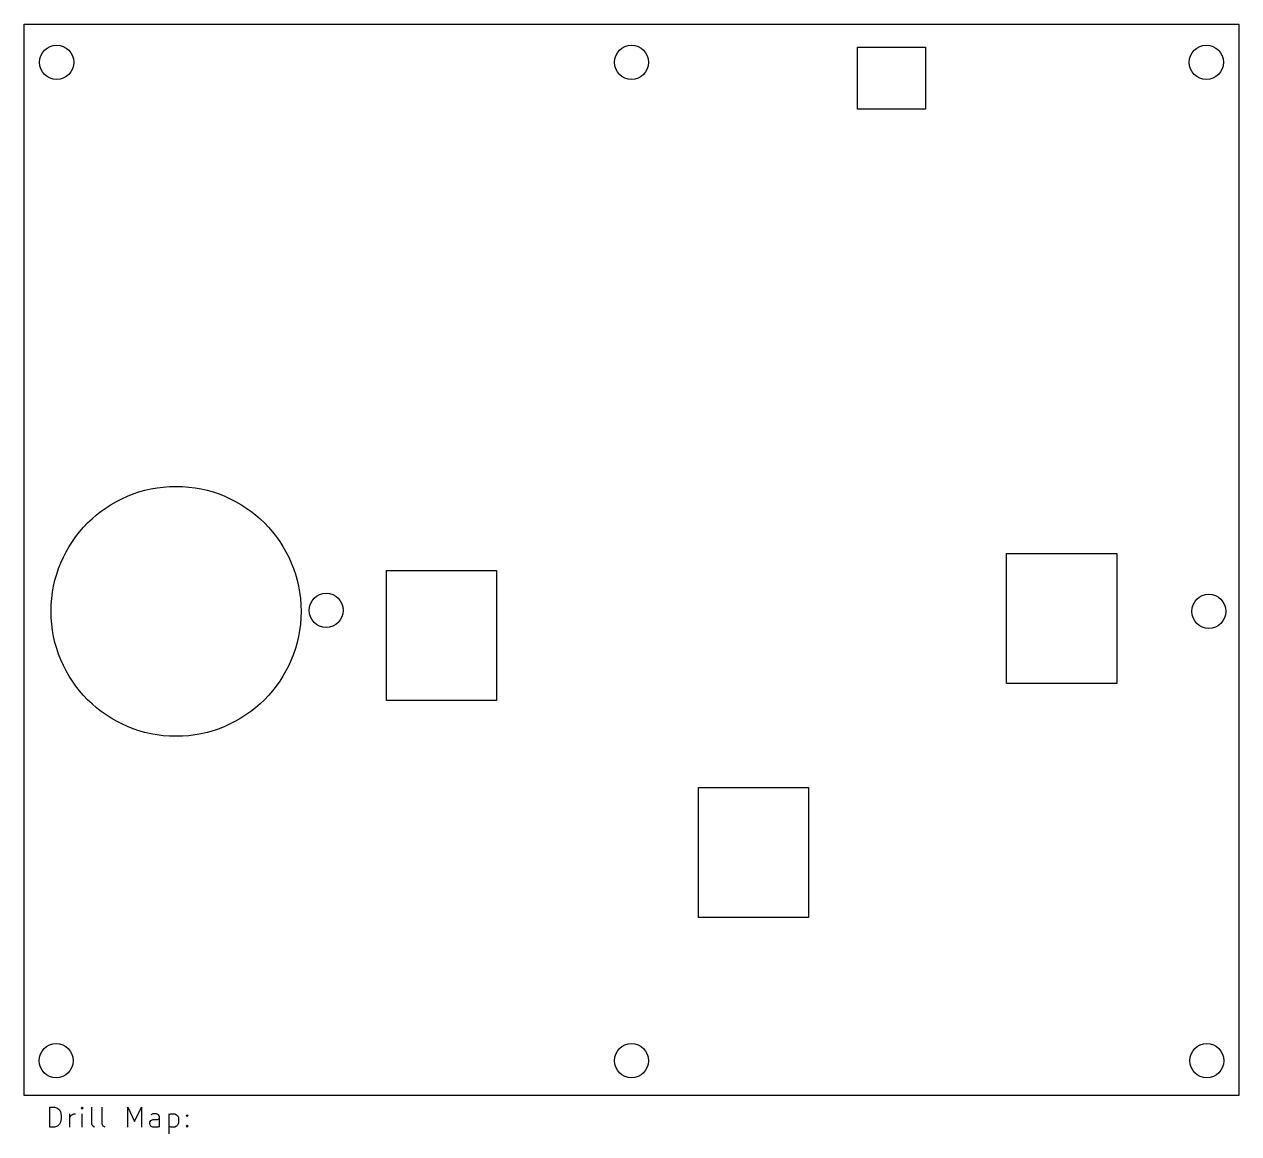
# Model space of a CAD drawing. Extents: x 67 to 189, y -147 to -36.
import ezdxf

# ---------------------------------------------------------------- set-up
doc = ezdxf.new("R2010")
doc.units = 0
doc.layers.add('BLACK', color=7, linetype='CONTINUOUS')

msp = doc.modelspace()

# ---------------------------------------------------------------- linework, layer by layer
at = {"layer": 'BLACK', "linetype": 'CONTINUOUS'}
for p, q in [((67.4, -35.6), (188.8, -35.6)), ((67.4, -142.7), (67.4, -35.6)), ((188.8, -35.6), (188.8, -142.7)), ((150.7, -37.9), (157.5, -37.9)), ((150.7, -44.1), (150.7, -37.9)), ((157.5, -37.9), (157.5, -44.1)), ((157.5, -44.1), (150.7, -44.1)), ((165.6, -88.5), (176.6, -88.5)), ((165.6, -101.5), (165.6, -88.5)), ((176.6, -88.5), (176.6, -101.5)), ((103.6, -90.2), (114.6, -90.2)), ((103.6, -103.2), (103.6, -90.2)), ((114.6, -90.2), (114.6, -103.2)), ((176.6, -101.5), (165.6, -101.5)), ((114.6, -103.2), (103.6, -103.2)), ((134.8, -111.9), (145.8, -111.9)), ((134.8, -124.9), (134.8, -111.9)), ((145.8, -111.9), (145.8, -124.9)), ((145.8, -124.9), (134.8, -124.9)), ((188.8, -142.7), (67.4, -142.7)), ((69.957768, -145.864838), (69.957768, -143.864838)), ((69.957768, -143.864838), (70.433958, -143.864838)), ((70.433958, -143.864838), (70.719673, -143.960076)), ((70.719673, -143.960076), (70.910149, -144.150552)), ((70.910149, -144.150552), (71.005387, -144.341028)), ((71.005387, -144.341028), (71.100625, -144.72198)), ((73.195863, -143.864838), (73.100625, -143.960076)), ((73.100625, -143.960076), (73.195863, -144.055314)), ((73.291101, -143.960076), (73.195863, -143.864838)), ((73.195863, -143.864838), (73.195863, -144.055314)), ((73.195863, -144.055314), (73.291101, -143.960076)), ((74.148244, -145.579123), (74.148244, -143.864838)), ((75.195863, -145.579123), (75.195863, -143.864838)), ((77.767292, -145.864838), (77.767292, -143.864838)), ((77.767292, -143.864838), (78.433959, -145.293409)), ((78.433959, -145.293409), (79.100625, -143.864838)), ((79.100625, -143.864838), (79.100625, -145.864838)), ((70.910149, -145.579123), (70.719673, -145.7696)), ((71.005387, -145.388647), (70.910149, -145.579123)), ((71.100625, -145.007695), (71.005387, -145.388647)), ((71.100625, -144.72198), (71.100625, -145.007695)), ((71.957768, -145.864838), (71.957768, -144.531504)), ((71.957768, -144.912457), (72.053006, -144.72198)), ((72.053006, -144.72198), (72.148244, -144.626742)), ((72.148244, -144.626742), (72.33872, -144.531504)), ((72.33872, -144.531504), (72.529197, -144.531504)), ((73.195863, -145.864838), (73.195863, -144.531504)), ((74.243482, -145.7696), (74.148244, -145.579123)), ((75.291101, -145.7696), (75.195863, -145.579123)), ((79.957768, -145.388647), (80.053006, -145.198171)), ((79.957768, -145.579123), (79.957768, -145.388647)), ((80.053006, -145.7696), (79.957768, -145.579123)), ((80.243482, -144.531504), (80.053006, -144.626742)), ((80.053006, -145.198171), (80.243482, -145.102933)), ((80.624435, -144.531504), (80.243482, -144.531504)), ((80.243482, -145.102933), (80.719673, -145.102933)), ((80.814911, -144.626742), (80.624435, -144.531504)), ((80.719673, -145.102933), (80.910149, -145.007695)), ((80.910149, -144.817219), (80.814911, -144.626742)), ((80.910149, -145.864838), (80.910149, -144.817219)), ((81.86253, -144.531504), (81.86253, -146.531504)), ((81.86253, -144.626742), (82.053006, -144.531504)), ((82.053006, -144.531504), (82.433959, -144.531504)), ((82.433959, -144.531504), (82.624435, -144.626742)), ((82.624435, -144.626742), (82.719673, -144.72198)), ((82.719673, -145.674361), (82.624435, -145.7696)), ((82.719673, -144.72198), (82.814911, -144.912457)), ((82.814911, -145.483885), (82.719673, -145.674361)), ((82.814911, -144.912457), (82.814911, -145.483885)), ((83.576816, -144.72198), (83.672054, -144.626742)), ((83.672054, -144.817219), (83.576816, -144.72198)), ((83.576816, -145.7696), (83.672054, -145.674361)), ((83.672054, -144.626742), (83.767292, -144.72198)), ((83.672054, -144.626742), (83.672054, -144.817219)), ((83.767292, -144.72198), (83.672054, -144.817219)), ((83.672054, -145.674361), (83.767292, -145.7696)), ((83.672054, -145.674361), (83.672054, -145.864838)), ((70.433958, -145.864838), (69.957768, -145.864838)), ((70.719673, -145.7696), (70.433958, -145.864838)), ((74.433958, -145.864838), (74.243482, -145.7696)), ((75.481577, -145.864838), (75.291101, -145.7696)), ((80.243482, -145.864838), (80.053006, -145.7696)), ((80.719673, -145.864838), (80.243482, -145.864838)), ((80.910149, -145.7696), (80.719673, -145.864838)), ((82.053006, -145.864838), (81.86253, -145.7696)), ((82.433959, -145.864838), (82.053006, -145.864838)), ((82.624435, -145.7696), (82.433959, -145.864838)), ((83.672054, -145.864838), (83.576816, -145.7696)), ((83.767292, -145.7696), (83.672054, -145.864838))]:
    msp.add_line(p, q, dxfattribs=at)
at = {"layer": 'BLACK'}
for centre, radius in [((70.636942, -39.403884), 1.703884), ((128.1, -39.403884), 1.703884), ((185.563058, -39.403884), 1.703884), ((82.571399, -94.3), 12.496399), ((97.575, -94.2), 1.703884), ((185.813058, -94.3), 1.703884), ((70.585, -139.23), 1.703884), ((128.1, -139.23), 1.703884), ((185.615, -139.23), 1.703884)]:
    msp.add_circle(centre, radius, dxfattribs=at)

doc.saveas('drawing.dxf')
